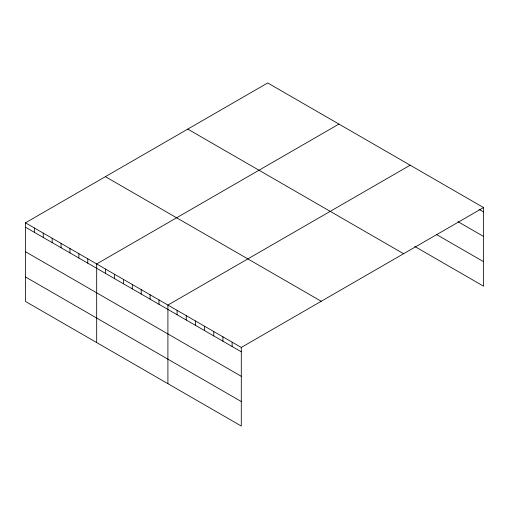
<?xml version="1.0" encoding="UTF-8"?>
<svg xmlns="http://www.w3.org/2000/svg" width="509" height="509" viewBox="0 0 509 509"><rect width="100%" height="100%" fill="white"/><g stroke="black" fill="none" stroke-linecap="round" stroke-linejoin="round"><path stroke-width="0.76" d="M483.55 207.564L241.291 347.437L241.291 426.046L25.45 301.436L25.45 222.821L267.709 82.954L483.55 207.564L483.55 286.179L414.752 246.458M338.937 124.075L96.678 263.942L96.678 342.557M410.165 165.196L167.906 305.069L167.906 383.678M478.963 209.288L483.55 211.941M457.998 221.682L483.55 236.437M436.372 234.445L483.55 261.677M187.764 129.108L403.605 253.724M105.395 176.668L321.236 301.277M25.45 222.821L241.291 347.437M25.45 227.192L241.291 351.808M25.45 251.694L241.291 376.304M25.45 276.934L241.291 401.55M232.117 342.137L232.117 346.514M222.942 336.843L222.942 341.215M213.767 331.544L213.767 335.921M204.599 326.25L204.599 330.621M195.424 320.956L195.424 325.327M186.249 315.656L186.249 320.034M177.075 310.363L177.075 314.734M158.999 299.928L158.999 304.299M150.098 294.787L150.098 299.158M141.197 289.646L141.197 294.017M132.289 284.506L132.289 288.877M123.388 279.365L123.388 283.736M114.48 274.224L114.48 278.595M105.579 269.083L105.579 273.454M87.771 258.801L87.771 263.178M78.87 253.66L78.87 258.038M69.968 248.526L69.968 252.897M61.061 243.385L61.061 247.756M52.16 238.244L52.16 242.615M43.259 233.103L43.259 237.474M34.351 227.962L34.351 232.333"/></g></svg>
